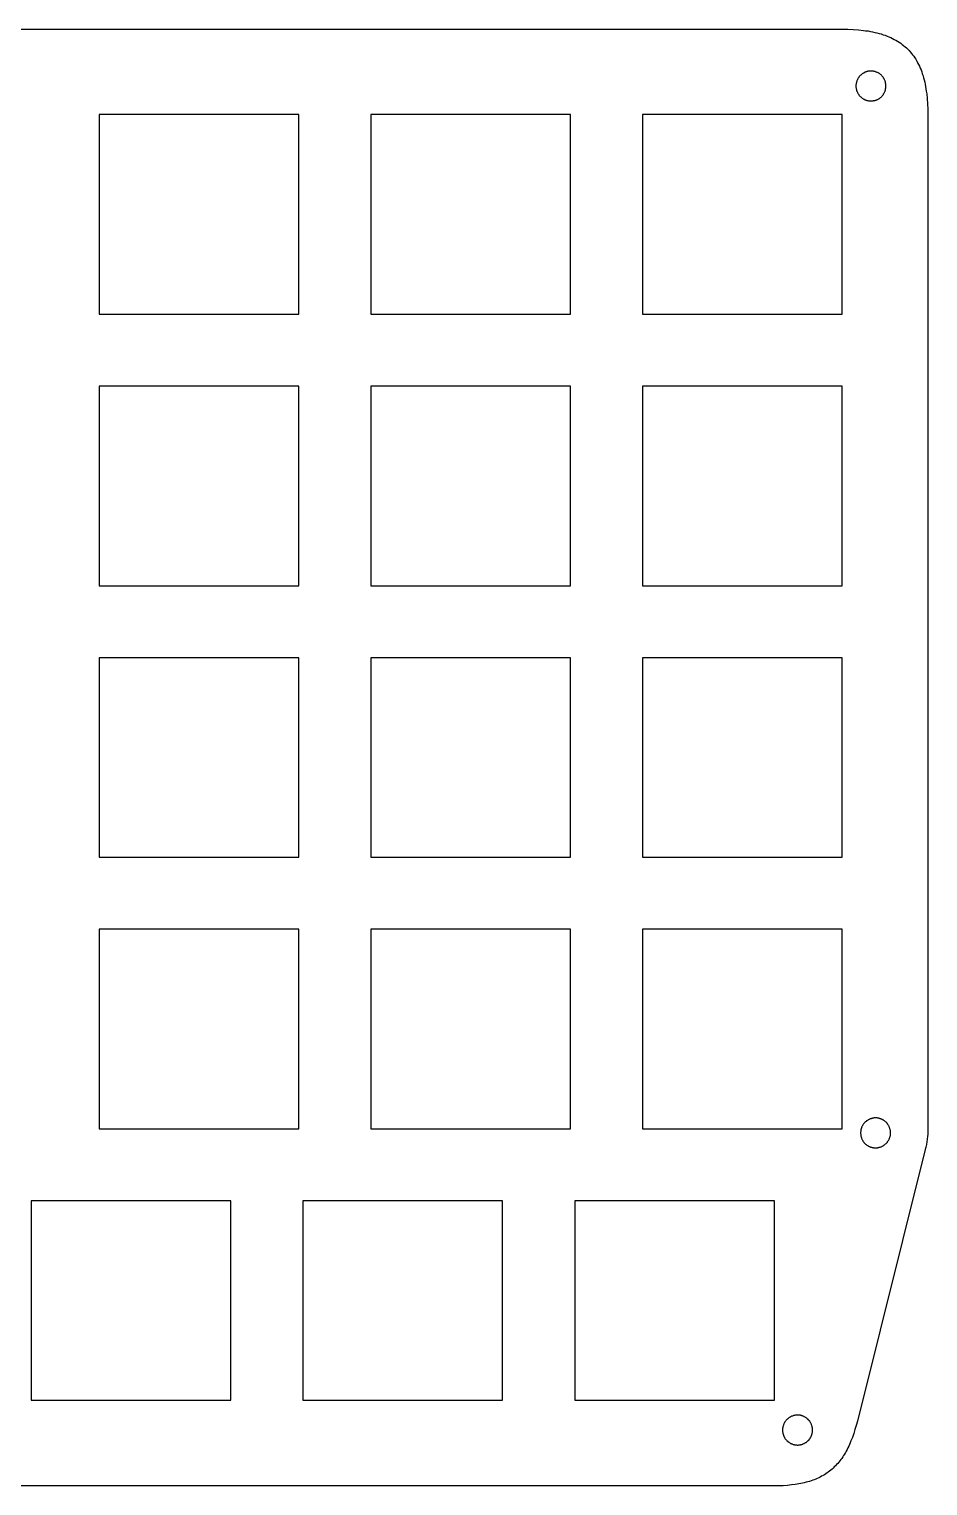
# Model space of a CAD drawing. Header units: millimetres. Extents: x 304 to 569, y -117 to -14.
# Drawn here: x 505.6 to 568.6, y -116.6 to -14.4 of the extents above; entities that cross this region are included whole.
import ezdxf

# ---------------------------------------------------------------- set-up
doc = ezdxf.new("R2010")
doc.units = ezdxf.units.MM
doc.layers.add('big_outline', color=18, linetype='Continuous', true_color=0x000000)
doc.layers.add('plate', color=18, linetype='Continuous', true_color=0x000000)

msp = doc.modelspace()

# ---------------------------------------------------------------- linework, layer by layer
at = {"layer": 'big_outline'}
for p, q in [((310.46, -14.43), (562.58, -14.43)), ((562.58, -14.43), (562.97, -14.44)), ((562.97, -14.44), (563.35, -14.45)), ((563.35, -14.45), (563.71, -14.48)), ((563.71, -14.48), (564.06, -14.52)), ((564.06, -14.52), (564.22, -14.54)), ((564.22, -14.54), (564.39, -14.56)), ((564.39, -14.56), (564.55, -14.59)), ((564.55, -14.59), (564.71, -14.62)), ((564.71, -14.62), (564.86, -14.66)), ((564.86, -14.66), (565.01, -14.69)), ((565.01, -14.69), (565.16, -14.73)), ((565.16, -14.73), (565.31, -14.77)), ((565.31, -14.77), (565.45, -14.82)), ((565.45, -14.82), (565.59, -14.86)), ((565.59, -14.86), (565.72, -14.92)), ((565.72, -14.92), (565.85, -14.97)), ((565.85, -14.97), (565.98, -15.03)), ((565.98, -15.03), (566.1, -15.08)), ((566.1, -15.08), (566.22, -15.15)), ((566.22, -15.15), (566.34, -15.21)), ((566.34, -15.21), (566.46, -15.28)), ((566.46, -15.28), (566.57, -15.35)), ((566.57, -15.35), (566.68, -15.42)), ((566.68, -15.42), (566.78, -15.5)), ((566.78, -15.5), (566.88, -15.58)), ((566.88, -15.58), (566.98, -15.67)), ((566.98, -15.67), (567.08, -15.75)), ((567.08, -15.75), (567.17, -15.84)), ((567.17, -15.84), (567.26, -15.93)), ((567.26, -15.93), (567.35, -16.03)), ((567.35, -16.03), (567.43, -16.13)), ((567.43, -16.13), (567.51, -16.23)), ((567.51, -16.23), (567.59, -16.33)), ((567.59, -16.33), (567.66, -16.44)), ((567.66, -16.44), (567.73, -16.55)), ((567.73, -16.55), (567.8, -16.67)), ((567.8, -16.67), (567.86, -16.79)), ((567.86, -16.79), (567.93, -16.91)), ((567.93, -16.91), (567.99, -17.03)), ((567.99, -17.03), (568.04, -17.16)), ((568.04, -17.16), (568.1, -17.29)), ((568.1, -17.29), (568.15, -17.43)), ((568.15, -17.43), (568.19, -17.56)), ((568.19, -17.56), (568.24, -17.7)), ((568.24, -17.7), (568.28, -17.85)), ((568.28, -17.85), (568.32, -18)), ((568.32, -18), (568.36, -18.15)), ((568.36, -18.15), (568.39, -18.3)), ((568.39, -18.3), (568.42, -18.46)), ((568.42, -18.46), (568.45, -18.62)), ((568.45, -18.62), (568.47, -18.79)), ((568.47, -18.79), (568.5, -18.96)), ((568.5, -18.96), (568.53, -19.3)), ((568.53, -19.3), (568.56, -19.67)), ((568.56, -19.67), (568.57, -20.04)), ((568.57, -20.04), (568.58, -20.43)), ((568.58, -20.43), (568.58, -91.58)), ((568.57, -91.95), (568.55, -92.13)), ((568.58, -91.76), (568.57, -91.95)), ((568.58, -91.58), (568.58, -91.76)), ((568.44, -92.86), (568.4, -93.04)), ((568.48, -92.68), (568.44, -92.86)), ((568.51, -92.5), (568.48, -92.68)), ((568.53, -92.31), (568.51, -92.5)), ((568.55, -92.13), (568.53, -92.31)), ((568.4, -93.04), (563.64, -112.09)), ((563.56, -112.39), (563.47, -112.68)), ((563.64, -112.09), (563.56, -112.39)), ((563.29, -113.23), (563.19, -113.48)), ((563.38, -112.96), (563.29, -113.23)), ((563.47, -112.68), (563.38, -112.96)), ((562.74, -114.4), (562.67, -114.5)), ((562.8, -114.29), (562.74, -114.4)), ((562.86, -114.19), (562.8, -114.29)), ((562.92, -114.07), (562.86, -114.19)), ((562.97, -113.96), (562.92, -114.07)), ((563.03, -113.85), (562.97, -113.96)), ((563.09, -113.73), (563.03, -113.85)), ((563.14, -113.61), (563.09, -113.73)), ((563.19, -113.48), (563.14, -113.61)), ((561.86, -115.45), (561.78, -115.52)), ((561.94, -115.38), (561.86, -115.45)), ((562.02, -115.3), (561.94, -115.38)), ((562.1, -115.22), (562.02, -115.3)), ((562.18, -115.14), (562.1, -115.22)), ((562.26, -115.06), (562.18, -115.14)), ((562.33, -114.97), (562.26, -115.06)), ((562.4, -114.88), (562.33, -114.97)), ((562.47, -114.79), (562.4, -114.88)), ((562.54, -114.7), (562.47, -114.79)), ((562.61, -114.6), (562.54, -114.7)), ((562.67, -114.5), (562.61, -114.6)), ((559.54, -116.49), (559.41, -116.52)), ((559.67, -116.47), (559.54, -116.49)), ((559.8, -116.44), (559.67, -116.47)), ((559.92, -116.41), (559.8, -116.44)), ((560.04, -116.38), (559.92, -116.41)), ((560.16, -116.35), (560.04, -116.38)), ((560.28, -116.32), (560.16, -116.35)), ((560.39, -116.28), (560.28, -116.32)), ((560.51, -116.24), (560.39, -116.28)), ((560.62, -116.2), (560.51, -116.24)), ((560.72, -116.15), (560.62, -116.2)), ((560.83, -116.11), (560.72, -116.15)), ((560.93, -116.06), (560.83, -116.11)), ((561.03, -116.01), (560.93, -116.06)), ((561.13, -115.96), (561.03, -116.01)), ((561.23, -115.9), (561.13, -115.96)), ((561.33, -115.85), (561.23, -115.9)), ((561.42, -115.79), (561.33, -115.85)), ((561.51, -115.72), (561.42, -115.79)), ((561.6, -115.66), (561.51, -115.72)), ((561.69, -115.59), (561.6, -115.66)), ((561.78, -115.52), (561.69, -115.59)), ((557.82, -116.63), (315.22, -116.63)), ((558.13, -116.63), (557.82, -116.63)), ((558.43, -116.62), (558.13, -116.63)), ((558.73, -116.6), (558.43, -116.62)), ((559.01, -116.57), (558.73, -116.6)), ((559.28, -116.54), (559.01, -116.57)), ((559.41, -116.52), (559.28, -116.54))]:
    msp.add_line(p, q, dxfattribs=at)
at = {"layer": 'plate'}
for p, q in [((564.53, -17.37), (564.49, -17.38)), ((564.56, -17.37), (564.53, -17.37)), ((564.6, -17.37), (564.56, -17.37)), ((564.64, -17.37), (564.6, -17.37)), ((564.67, -17.37), (564.64, -17.37)), ((563.55, -18.29), (563.54, -18.33)), ((563.54, -18.33), (563.54, -18.37)), ((563.54, -18.37), (563.54, -18.4)), ((563.56, -18.22), (563.55, -18.26)), ((563.55, -18.26), (563.55, -18.29)), ((563.57, -18.19), (563.56, -18.22)), ((563.58, -18.12), (563.57, -18.15)), ((563.57, -18.15), (563.57, -18.19)), ((563.6, -18.08), (563.58, -18.12)), ((563.61, -18.05), (563.6, -18.08)), ((563.62, -18.01), (563.61, -18.05)), ((563.64, -17.98), (563.62, -18.01)), ((563.65, -17.95), (563.64, -17.98)), ((563.67, -17.92), (563.65, -17.95)), ((563.69, -17.88), (563.67, -17.92)), ((563.71, -17.85), (563.69, -17.88)), ((563.73, -17.82), (563.71, -17.85)), ((563.75, -17.79), (563.73, -17.82)), ((563.77, -17.76), (563.75, -17.79)), ((563.79, -17.74), (563.77, -17.76)), ((563.82, -17.71), (563.79, -17.74)), ((563.84, -17.68), (563.82, -17.71)), ((563.87, -17.66), (563.84, -17.68)), ((563.9, -17.63), (563.87, -17.66)), ((563.92, -17.61), (563.9, -17.63)), ((563.95, -17.59), (563.92, -17.61)), ((563.98, -17.56), (563.95, -17.59)), ((564.01, -17.54), (563.98, -17.56)), ((564.04, -17.52), (564.01, -17.54)), ((564.08, -17.51), (564.04, -17.52)), ((564.11, -17.49), (564.08, -17.51)), ((564.14, -17.47), (564.11, -17.49)), ((564.17, -17.46), (564.14, -17.47)), ((564.21, -17.44), (564.17, -17.46)), ((564.24, -17.43), (564.21, -17.44)), ((564.28, -17.42), (564.24, -17.43)), ((564.31, -17.41), (564.28, -17.42)), ((564.35, -17.4), (564.31, -17.41)), ((564.38, -17.39), (564.35, -17.4)), ((564.42, -17.39), (564.38, -17.39)), ((564.45, -17.38), (564.42, -17.39)), ((564.49, -17.38), (564.45, -17.38)), ((564.71, -17.38), (564.67, -17.37)), ((564.74, -17.38), (564.71, -17.38)), ((564.78, -17.39), (564.74, -17.38)), ((564.82, -17.4), (564.78, -17.39)), ((564.85, -17.4), (564.82, -17.4)), ((564.89, -17.41), (564.85, -17.4)), ((564.92, -17.43), (564.89, -17.41)), ((564.96, -17.44), (564.92, -17.43)), ((564.99, -17.45), (564.96, -17.44)), ((565.02, -17.47), (564.99, -17.45)), ((565.06, -17.48), (565.02, -17.47)), ((565.09, -17.5), (565.06, -17.48)), ((565.12, -17.52), (565.09, -17.5)), ((565.15, -17.53), (565.12, -17.52)), ((565.18, -17.55), (565.15, -17.53)), ((565.21, -17.58), (565.18, -17.55)), ((565.24, -17.6), (565.21, -17.58)), ((565.27, -17.62), (565.24, -17.6)), ((565.3, -17.64), (565.27, -17.62)), ((565.32, -17.67), (565.3, -17.64)), ((565.35, -17.7), (565.32, -17.67)), ((565.37, -17.72), (565.35, -17.7)), ((565.4, -17.75), (565.37, -17.72)), ((565.42, -17.78), (565.4, -17.75)), ((565.44, -17.81), (565.42, -17.78)), ((565.46, -17.84), (565.44, -17.81)), ((565.48, -17.87), (565.46, -17.84)), ((565.5, -17.9), (565.48, -17.87)), ((565.52, -17.93), (565.5, -17.9)), ((565.53, -17.96), (565.52, -17.93)), ((565.55, -18), (565.53, -17.96)), ((565.56, -18.03), (565.55, -18)), ((565.58, -18.06), (565.56, -18.03)), ((565.59, -18.1), (565.58, -18.06)), ((565.6, -18.13), (565.59, -18.1)), ((565.61, -18.17), (565.6, -18.13)), ((565.62, -18.2), (565.61, -18.17)), ((565.62, -18.24), (565.62, -18.2)), ((565.63, -18.28), (565.62, -18.24)), ((565.63, -18.31), (565.63, -18.28)), ((565.64, -18.35), (565.63, -18.31)), ((565.64, -18.39), (565.64, -18.35)), ((565.64, -18.42), (565.64, -18.39)), ((563.54, -18.4), (563.54, -18.44)), ((563.54, -18.44), (563.54, -18.48)), ((563.54, -18.48), (563.54, -18.51)), ((563.54, -18.51), (563.55, -18.55)), ((563.55, -18.55), (563.55, -18.59)), ((563.55, -18.59), (563.56, -18.62)), ((563.56, -18.62), (563.57, -18.66)), ((563.57, -18.66), (563.57, -18.69)), ((563.57, -18.69), (563.58, -18.73)), ((563.58, -18.73), (563.6, -18.76)), ((563.6, -18.76), (563.61, -18.8)), ((563.61, -18.8), (563.62, -18.83)), ((563.62, -18.83), (563.64, -18.86)), ((563.64, -18.86), (563.65, -18.9)), ((563.65, -18.9), (563.67, -18.93)), ((563.67, -18.93), (563.69, -18.96)), ((563.69, -18.96), (563.71, -18.99)), ((563.71, -18.99), (563.73, -19.02)), ((563.73, -19.02), (563.75, -19.05)), ((563.75, -19.05), (563.77, -19.08)), ((563.77, -19.08), (563.79, -19.11)), ((563.79, -19.11), (563.82, -19.13)), ((563.82, -19.13), (563.84, -19.16)), ((563.84, -19.16), (563.87, -19.19)), ((563.87, -19.19), (563.9, -19.21)), ((563.9, -19.21), (563.92, -19.23)), ((563.92, -19.23), (563.95, -19.26)), ((563.95, -19.26), (563.98, -19.28)), ((563.98, -19.28), (564.01, -19.3)), ((564.01, -19.3), (564.04, -19.32)), ((564.04, -19.32), (564.08, -19.34)), ((564.08, -19.34), (564.11, -19.35)), ((564.11, -19.35), (564.14, -19.37)), ((564.14, -19.37), (564.17, -19.39)), ((564.17, -19.39), (564.21, -19.4)), ((564.21, -19.4), (564.24, -19.41)), ((564.24, -19.41), (564.28, -19.42)), ((564.92, -19.42), (564.96, -19.41)), ((564.96, -19.41), (564.99, -19.39)), ((564.99, -19.39), (565.02, -19.38)), ((565.02, -19.38), (565.06, -19.36)), ((565.06, -19.36), (565.09, -19.35)), ((565.09, -19.35), (565.12, -19.33)), ((565.12, -19.33), (565.15, -19.31)), ((565.15, -19.31), (565.18, -19.29)), ((565.18, -19.29), (565.21, -19.27)), ((565.21, -19.27), (565.24, -19.25)), ((565.24, -19.25), (565.27, -19.22)), ((565.27, -19.22), (565.3, -19.2)), ((565.3, -19.2), (565.32, -19.17)), ((565.32, -19.17), (565.35, -19.15)), ((565.35, -19.15), (565.37, -19.12)), ((565.37, -19.12), (565.4, -19.09)), ((565.4, -19.09), (565.42, -19.07)), ((565.42, -19.07), (565.44, -19.04)), ((565.44, -19.04), (565.46, -19.01)), ((565.46, -19.01), (565.48, -18.98)), ((565.48, -18.98), (565.5, -18.94)), ((565.5, -18.94), (565.52, -18.91)), ((565.52, -18.91), (565.53, -18.88)), ((565.53, -18.88), (565.55, -18.85)), ((565.55, -18.85), (565.56, -18.81)), ((565.56, -18.81), (565.58, -18.78)), ((565.58, -18.78), (565.59, -18.74)), ((565.59, -18.74), (565.6, -18.71)), ((565.6, -18.71), (565.61, -18.67)), ((565.61, -18.67), (565.62, -18.64)), ((565.62, -18.6), (565.63, -18.57)), ((565.62, -18.64), (565.62, -18.6)), ((565.63, -18.53), (565.64, -18.49)), ((565.63, -18.57), (565.63, -18.53)), ((565.64, -18.46), (565.64, -18.42)), ((565.64, -18.49), (565.64, -18.46)), ((524.48, -20.43), (510.48, -20.43)), ((510.48, -20.43), (510.48, -34.43)), ((524.48, -34.43), (524.48, -20.43)), ((543.53, -20.43), (529.53, -20.43)), ((529.53, -20.43), (529.53, -34.43)), ((543.53, -34.43), (543.53, -20.43)), ((562.58, -20.43), (548.58, -20.43)), ((548.58, -20.43), (548.58, -34.43)), ((562.58, -34.43), (562.58, -20.43)), ((564.28, -19.42), (564.31, -19.43)), ((564.31, -19.43), (564.35, -19.44)), ((564.35, -19.44), (564.38, -19.45)), ((564.38, -19.45), (564.42, -19.46)), ((564.42, -19.46), (564.45, -19.46)), ((564.45, -19.46), (564.49, -19.47)), ((564.49, -19.47), (564.53, -19.47)), ((564.53, -19.47), (564.56, -19.47)), ((564.56, -19.47), (564.6, -19.47)), ((564.6, -19.47), (564.64, -19.47)), ((564.64, -19.47), (564.67, -19.47)), ((564.67, -19.47), (564.71, -19.46)), ((564.71, -19.46), (564.74, -19.46)), ((564.74, -19.46), (564.78, -19.45)), ((564.78, -19.45), (564.82, -19.45)), ((564.82, -19.45), (564.85, -19.44)), ((564.85, -19.44), (564.89, -19.43)), ((564.89, -19.43), (564.92, -19.42)), ((510.48, -34.43), (524.48, -34.43)), ((529.53, -34.43), (543.53, -34.43)), ((548.58, -34.43), (562.58, -34.43)), ((524.48, -39.48), (510.48, -39.48)), ((510.48, -39.48), (510.48, -53.48)), ((524.48, -53.48), (524.48, -39.48)), ((543.53, -39.48), (529.53, -39.48)), ((529.53, -39.48), (529.53, -53.48)), ((543.53, -53.48), (543.53, -39.48)), ((562.58, -39.48), (548.58, -39.48)), ((548.58, -39.48), (548.58, -53.48)), ((562.58, -53.48), (562.58, -39.48)), ((510.48, -53.48), (524.48, -53.48)), ((529.53, -53.48), (543.53, -53.48)), ((548.58, -53.48), (562.58, -53.48)), ((524.48, -58.53), (510.48, -58.53)), ((510.48, -58.53), (510.48, -72.53)), ((524.48, -72.53), (524.48, -58.53)), ((543.53, -58.53), (529.53, -58.53)), ((529.53, -58.53), (529.53, -72.53)), ((543.53, -72.53), (543.53, -58.53)), ((562.58, -58.53), (548.58, -58.53)), ((548.58, -58.53), (548.58, -72.53)), ((562.58, -72.53), (562.58, -58.53)), ((510.48, -72.53), (524.48, -72.53)), ((529.53, -72.53), (543.53, -72.53)), ((548.58, -72.53), (562.58, -72.53)), ((524.48, -77.58), (510.48, -77.58)), ((510.48, -77.58), (510.48, -91.58)), ((524.48, -91.58), (524.48, -77.58)), ((543.53, -77.58), (529.53, -77.58)), ((529.53, -77.58), (529.53, -91.58)), ((543.53, -91.58), (543.53, -77.58)), ((562.58, -77.58), (548.58, -77.58)), ((548.58, -77.58), (548.58, -91.58)), ((562.58, -91.58), (562.58, -77.58)), ((564.4, -90.95), (564.37, -90.97)), ((564.43, -90.94), (564.4, -90.95)), ((564.46, -90.92), (564.43, -90.94)), ((564.5, -90.9), (564.46, -90.92)), ((564.53, -90.89), (564.5, -90.9)), ((564.56, -90.88), (564.53, -90.89)), ((564.6, -90.87), (564.56, -90.88)), ((564.63, -90.86), (564.6, -90.87)), ((564.67, -90.85), (564.63, -90.86)), ((564.7, -90.84), (564.67, -90.85)), ((564.74, -90.83), (564.7, -90.84)), ((564.78, -90.83), (564.74, -90.83)), ((564.81, -90.82), (564.78, -90.83)), ((564.85, -90.82), (564.81, -90.82)), ((564.88, -90.82), (564.85, -90.82)), ((564.92, -90.82), (564.88, -90.82)), ((564.96, -90.82), (564.92, -90.82)), ((564.99, -90.82), (564.96, -90.82)), ((565.03, -90.82), (564.99, -90.82)), ((565.07, -90.83), (565.03, -90.82)), ((565.1, -90.84), (565.07, -90.83)), ((565.14, -90.84), (565.1, -90.84)), ((565.17, -90.85), (565.14, -90.84)), ((565.21, -90.86), (565.17, -90.85)), ((565.24, -90.87), (565.21, -90.86)), ((565.28, -90.88), (565.24, -90.87)), ((565.31, -90.9), (565.28, -90.88)), ((565.35, -90.91), (565.31, -90.9)), ((565.38, -90.93), (565.35, -90.91)), ((565.41, -90.94), (565.38, -90.93)), ((565.44, -90.96), (565.41, -90.94)), ((510.48, -91.58), (524.48, -91.58)), ((529.53, -91.58), (543.53, -91.58)), ((548.58, -91.58), (562.58, -91.58)), ((563.87, -91.78), (563.86, -91.81)), ((563.86, -91.81), (563.86, -91.85)), ((563.86, -91.85), (563.86, -91.89)), ((563.86, -91.89), (563.86, -91.92)), ((563.86, -91.92), (563.87, -91.96)), ((563.88, -91.7), (563.87, -91.74)), ((563.87, -91.74), (563.87, -91.78)), ((563.87, -91.96), (563.87, -92)), ((563.89, -91.63), (563.88, -91.67)), ((563.88, -91.67), (563.88, -91.7)), ((563.9, -91.6), (563.89, -91.63)), ((563.91, -91.56), (563.9, -91.6)), ((563.92, -91.53), (563.91, -91.56)), ((563.93, -91.49), (563.92, -91.53)), ((563.94, -91.46), (563.93, -91.49)), ((563.96, -91.43), (563.94, -91.46)), ((563.98, -91.39), (563.96, -91.43)), ((563.99, -91.36), (563.98, -91.39)), ((564.01, -91.33), (563.99, -91.36)), ((564.03, -91.3), (564.01, -91.33)), ((564.05, -91.27), (564.03, -91.3)), ((564.07, -91.24), (564.05, -91.27)), ((564.09, -91.21), (564.07, -91.24)), ((564.12, -91.18), (564.09, -91.21)), ((564.14, -91.15), (564.12, -91.18)), ((564.17, -91.13), (564.14, -91.15)), ((564.19, -91.1), (564.17, -91.13)), ((564.22, -91.08), (564.19, -91.1)), ((564.25, -91.06), (564.22, -91.08)), ((564.28, -91.03), (564.25, -91.06)), ((564.31, -91.01), (564.28, -91.03)), ((564.34, -90.99), (564.31, -91.01)), ((564.37, -90.97), (564.34, -90.99)), ((565.47, -90.98), (565.44, -90.96)), ((565.5, -91), (565.47, -90.98)), ((565.53, -91.02), (565.5, -91)), ((565.56, -91.04), (565.53, -91.02)), ((565.59, -91.07), (565.56, -91.04)), ((565.62, -91.09), (565.59, -91.07)), ((565.65, -91.12), (565.62, -91.09)), ((565.67, -91.14), (565.65, -91.12)), ((565.7, -91.17), (565.67, -91.14)), ((565.72, -91.2), (565.7, -91.17)), ((565.74, -91.22), (565.72, -91.2)), ((565.76, -91.25), (565.74, -91.22)), ((565.78, -91.28), (565.76, -91.25)), ((565.8, -91.31), (565.78, -91.28)), ((565.82, -91.35), (565.8, -91.31)), ((565.84, -91.38), (565.82, -91.35)), ((565.86, -91.41), (565.84, -91.38)), ((565.87, -91.44), (565.86, -91.41)), ((565.89, -91.48), (565.87, -91.44)), ((565.9, -91.51), (565.89, -91.48)), ((565.91, -91.55), (565.9, -91.51)), ((565.92, -91.58), (565.91, -91.55)), ((565.93, -91.62), (565.92, -91.58)), ((565.94, -91.65), (565.93, -91.62)), ((565.95, -91.69), (565.94, -91.65)), ((565.95, -91.72), (565.95, -91.69)), ((565.96, -91.76), (565.95, -91.72)), ((565.95, -92.01), (565.96, -91.98)), ((565.96, -91.8), (565.96, -91.76)), ((565.96, -91.83), (565.96, -91.8)), ((565.96, -91.87), (565.96, -91.83)), ((565.96, -91.9), (565.96, -91.87)), ((565.96, -91.94), (565.96, -91.9)), ((565.96, -91.98), (565.96, -91.94)), ((563.87, -92), (563.88, -92.03)), ((563.88, -92.03), (563.88, -92.07)), ((563.88, -92.07), (563.89, -92.1)), ((563.89, -92.1), (563.9, -92.14)), ((563.9, -92.14), (563.91, -92.17)), ((563.91, -92.17), (563.92, -92.21)), ((563.92, -92.21), (563.93, -92.24)), ((563.93, -92.24), (563.94, -92.28)), ((563.94, -92.28), (563.96, -92.31)), ((563.96, -92.31), (563.98, -92.34)), ((563.98, -92.34), (563.99, -92.37)), ((563.99, -92.37), (564.01, -92.41)), ((564.01, -92.41), (564.03, -92.44)), ((564.03, -92.44), (564.05, -92.47)), ((564.05, -92.47), (564.07, -92.5)), ((564.07, -92.5), (564.09, -92.53)), ((564.09, -92.53), (564.12, -92.55)), ((564.12, -92.55), (564.14, -92.58)), ((564.14, -92.58), (564.17, -92.61)), ((564.17, -92.61), (564.19, -92.63)), ((564.19, -92.63), (564.22, -92.66)), ((564.22, -92.66), (564.25, -92.68)), ((564.25, -92.68), (564.28, -92.7)), ((564.28, -92.7), (564.31, -92.72)), ((564.31, -92.72), (564.34, -92.75)), ((564.34, -92.75), (564.37, -92.76)), ((564.37, -92.76), (564.4, -92.78)), ((564.4, -92.78), (564.43, -92.8)), ((564.43, -92.8), (564.46, -92.82)), ((564.46, -92.82), (564.5, -92.83)), ((564.5, -92.83), (564.53, -92.85)), ((564.53, -92.85), (564.56, -92.86)), ((564.56, -92.86), (564.6, -92.87)), ((564.6, -92.87), (564.63, -92.88)), ((564.63, -92.88), (564.67, -92.89)), ((564.67, -92.89), (564.7, -92.9)), ((564.7, -92.9), (564.74, -92.9)), ((564.74, -92.9), (564.78, -92.91)), ((564.78, -92.91), (564.81, -92.91)), ((564.81, -92.91), (564.85, -92.92)), ((564.85, -92.92), (564.88, -92.92)), ((564.88, -92.92), (564.92, -92.92)), ((564.92, -92.92), (564.96, -92.92)), ((564.96, -92.92), (564.99, -92.91)), ((564.99, -92.91), (565.03, -92.91)), ((565.03, -92.91), (565.07, -92.91)), ((565.07, -92.91), (565.1, -92.9)), ((565.1, -92.9), (565.14, -92.89)), ((565.14, -92.89), (565.17, -92.88)), ((565.17, -92.88), (565.21, -92.88)), ((565.21, -92.88), (565.24, -92.86)), ((565.24, -92.86), (565.28, -92.85)), ((565.28, -92.85), (565.31, -92.84)), ((565.31, -92.84), (565.35, -92.82)), ((565.35, -92.82), (565.38, -92.81)), ((565.38, -92.81), (565.41, -92.79)), ((565.41, -92.79), (565.44, -92.77)), ((565.44, -92.77), (565.47, -92.76)), ((565.47, -92.76), (565.5, -92.74)), ((565.5, -92.74), (565.53, -92.71)), ((565.53, -92.71), (565.56, -92.69)), ((565.56, -92.69), (565.59, -92.67)), ((565.59, -92.67), (565.62, -92.64)), ((565.62, -92.64), (565.65, -92.62)), ((565.65, -92.62), (565.67, -92.59)), ((565.67, -92.59), (565.7, -92.57)), ((565.7, -92.57), (565.72, -92.54)), ((565.72, -92.54), (565.74, -92.51)), ((565.74, -92.51), (565.76, -92.48)), ((565.76, -92.48), (565.78, -92.45)), ((565.78, -92.45), (565.8, -92.42)), ((565.8, -92.42), (565.82, -92.39)), ((565.82, -92.39), (565.84, -92.36)), ((565.84, -92.36), (565.86, -92.33)), ((565.86, -92.33), (565.87, -92.29)), ((565.87, -92.29), (565.89, -92.26)), ((565.89, -92.26), (565.9, -92.23)), ((565.9, -92.23), (565.91, -92.19)), ((565.91, -92.19), (565.92, -92.16)), ((565.92, -92.16), (565.93, -92.12)), ((565.93, -92.12), (565.94, -92.09)), ((565.94, -92.09), (565.95, -92.05)), ((565.95, -92.05), (565.95, -92.01)), ((519.72, -96.63), (505.72, -96.63)), ((505.72, -96.63), (505.72, -110.63)), ((519.72, -110.63), (519.72, -96.63)), ((538.77, -96.63), (524.77, -96.63)), ((524.77, -96.63), (524.77, -110.63)), ((538.77, -110.63), (538.77, -96.63)), ((557.82, -96.63), (543.82, -96.63)), ((543.82, -96.63), (543.82, -110.63)), ((557.82, -110.63), (557.82, -96.63)), ((505.72, -110.63), (519.72, -110.63)), ((524.77, -110.63), (538.77, -110.63)), ((543.82, -110.63), (557.82, -110.63)), ((558.44, -112.41), (558.43, -112.45)), ((558.45, -112.38), (558.44, -112.41)), ((558.46, -112.34), (558.45, -112.38)), ((558.48, -112.31), (558.46, -112.34)), ((558.49, -112.27), (558.48, -112.31)), ((558.51, -112.24), (558.49, -112.27)), ((558.53, -112.21), (558.51, -112.24)), ((558.54, -112.18), (558.53, -112.21)), ((558.56, -112.15), (558.54, -112.18)), ((558.58, -112.12), (558.56, -112.15)), ((558.6, -112.09), (558.58, -112.12)), ((558.63, -112.06), (558.6, -112.09)), ((558.65, -112.03), (558.63, -112.06)), ((558.67, -112), (558.65, -112.03)), ((558.7, -111.98), (558.67, -112)), ((558.73, -111.95), (558.7, -111.98)), ((558.75, -111.93), (558.73, -111.95)), ((558.78, -111.9), (558.75, -111.93)), ((558.81, -111.88), (558.78, -111.9)), ((558.84, -111.86), (558.81, -111.88)), ((558.87, -111.84), (558.84, -111.86)), ((558.9, -111.82), (558.87, -111.84)), ((558.93, -111.8), (558.9, -111.82)), ((558.96, -111.78), (558.93, -111.8)), ((559, -111.77), (558.96, -111.78)), ((559.03, -111.75), (559, -111.77)), ((559.06, -111.74), (559.03, -111.75)), ((559.1, -111.73), (559.06, -111.74)), ((559.13, -111.71), (559.1, -111.73)), ((559.17, -111.7), (559.13, -111.71)), ((559.2, -111.69), (559.17, -111.7)), ((559.24, -111.69), (559.2, -111.69)), ((559.27, -111.68), (559.24, -111.69)), ((559.31, -111.67), (559.27, -111.68)), ((559.35, -111.67), (559.31, -111.67)), ((559.38, -111.67), (559.35, -111.67)), ((559.42, -111.67), (559.38, -111.67)), ((559.45, -111.67), (559.42, -111.67)), ((559.49, -111.67), (559.45, -111.67)), ((559.53, -111.67), (559.49, -111.67)), ((559.56, -111.67), (559.53, -111.67)), ((559.6, -111.68), (559.56, -111.67)), ((559.64, -111.68), (559.6, -111.68)), ((559.67, -111.69), (559.64, -111.68)), ((559.71, -111.7), (559.67, -111.69)), ((559.74, -111.71), (559.71, -111.7)), ((559.78, -111.72), (559.74, -111.71)), ((559.81, -111.73), (559.78, -111.72)), ((559.84, -111.75), (559.81, -111.73)), ((559.88, -111.76), (559.84, -111.75)), ((559.91, -111.78), (559.88, -111.76)), ((559.94, -111.79), (559.91, -111.78)), ((559.98, -111.81), (559.94, -111.79)), ((560.01, -111.83), (559.98, -111.81)), ((560.04, -111.85), (560.01, -111.83)), ((560.07, -111.87), (560.04, -111.85)), ((560.1, -111.89), (560.07, -111.87)), ((560.12, -111.92), (560.1, -111.89)), ((560.15, -111.94), (560.12, -111.92)), ((560.18, -111.96), (560.15, -111.94)), ((560.2, -111.99), (560.18, -111.96)), ((560.23, -112.02), (560.2, -111.99)), ((560.25, -112.04), (560.23, -112.02)), ((560.27, -112.07), (560.25, -112.04)), ((560.3, -112.1), (560.27, -112.07)), ((560.32, -112.13), (560.3, -112.1)), ((560.34, -112.16), (560.32, -112.13)), ((560.36, -112.19), (560.34, -112.16)), ((560.37, -112.23), (560.36, -112.19)), ((560.39, -112.26), (560.37, -112.23)), ((560.41, -112.29), (560.39, -112.26)), ((560.42, -112.32), (560.41, -112.29)), ((560.43, -112.36), (560.42, -112.32)), ((560.44, -112.39), (560.43, -112.36)), ((560.45, -112.43), (560.44, -112.39)), ((558.41, -112.55), (558.4, -112.59)), ((558.4, -112.59), (558.4, -112.63)), ((558.4, -112.63), (558.4, -112.66)), ((558.4, -112.66), (558.4, -112.7)), ((558.4, -112.7), (558.4, -112.73)), ((558.4, -112.73), (558.4, -112.77)), ((558.4, -112.77), (558.4, -112.81)), ((558.4, -112.81), (558.4, -112.84)), ((558.4, -112.84), (558.41, -112.88)), ((558.42, -112.48), (558.41, -112.52)), ((558.41, -112.52), (558.41, -112.55)), ((558.41, -112.88), (558.41, -112.92)), ((558.41, -112.92), (558.42, -112.95)), ((558.43, -112.45), (558.42, -112.48)), ((558.42, -112.95), (558.43, -112.99)), ((558.43, -112.99), (558.44, -113.02)), ((558.44, -113.02), (558.45, -113.06)), ((558.45, -113.06), (558.46, -113.09)), ((558.46, -113.09), (558.48, -113.12)), ((558.48, -113.12), (558.49, -113.16)), ((558.49, -113.16), (558.51, -113.19)), ((558.51, -113.19), (558.53, -113.22)), ((558.53, -113.22), (558.54, -113.25)), ((558.54, -113.25), (558.56, -113.29)), ((558.56, -113.29), (558.58, -113.32)), ((558.58, -113.32), (558.6, -113.35)), ((558.6, -113.35), (558.63, -113.37)), ((558.63, -113.37), (558.65, -113.4)), ((558.65, -113.4), (558.67, -113.43)), ((558.67, -113.43), (558.7, -113.46)), ((560.2, -113.44), (560.23, -113.42)), ((560.23, -113.42), (560.25, -113.39)), ((560.25, -113.39), (560.27, -113.36)), ((560.27, -113.36), (560.3, -113.33)), ((560.3, -113.33), (560.32, -113.3)), ((560.32, -113.3), (560.34, -113.27)), ((560.34, -113.27), (560.36, -113.24)), ((560.36, -113.24), (560.37, -113.21)), ((560.37, -113.21), (560.39, -113.17)), ((560.39, -113.17), (560.41, -113.14)), ((560.41, -113.14), (560.42, -113.11)), ((560.42, -113.11), (560.43, -113.07)), ((560.43, -113.07), (560.44, -113.04)), ((560.44, -113.04), (560.45, -113)), ((560.46, -112.46), (560.45, -112.43)), ((560.45, -113), (560.46, -112.97)), ((560.47, -112.5), (560.46, -112.46)), ((560.46, -112.97), (560.47, -112.93)), ((560.48, -112.53), (560.47, -112.5)), ((560.47, -112.93), (560.48, -112.9)), ((560.49, -112.57), (560.48, -112.53)), ((560.48, -112.9), (560.49, -112.86)), ((560.49, -112.61), (560.49, -112.57)), ((560.49, -112.64), (560.49, -112.61)), ((560.49, -112.68), (560.49, -112.64)), ((560.5, -112.72), (560.49, -112.68)), ((560.49, -112.75), (560.5, -112.72)), ((560.49, -112.79), (560.49, -112.75)), ((560.49, -112.83), (560.49, -112.79)), ((560.49, -112.86), (560.49, -112.83)), ((558.7, -113.46), (558.73, -113.48)), ((558.73, -113.48), (558.75, -113.51)), ((558.75, -113.51), (558.78, -113.53)), ((558.78, -113.53), (558.81, -113.55)), ((558.81, -113.55), (558.84, -113.57)), ((558.84, -113.57), (558.87, -113.59)), ((558.87, -113.59), (558.9, -113.61)), ((558.9, -113.61), (558.93, -113.63)), ((558.93, -113.63), (558.96, -113.65)), ((558.96, -113.65), (559, -113.66)), ((559, -113.66), (559.03, -113.68)), ((559.03, -113.68), (559.06, -113.69)), ((559.06, -113.69), (559.1, -113.71)), ((559.1, -113.71), (559.13, -113.72)), ((559.13, -113.72), (559.17, -113.73)), ((559.17, -113.73), (559.2, -113.74)), ((559.2, -113.74), (559.24, -113.75)), ((559.24, -113.75), (559.27, -113.75)), ((559.27, -113.75), (559.31, -113.76)), ((559.31, -113.76), (559.35, -113.76)), ((559.35, -113.76), (559.38, -113.76)), ((559.38, -113.76), (559.42, -113.77)), ((559.42, -113.77), (559.45, -113.77)), ((559.45, -113.77), (559.49, -113.77)), ((559.49, -113.77), (559.53, -113.76)), ((559.53, -113.76), (559.56, -113.76)), ((559.56, -113.76), (559.6, -113.75)), ((559.6, -113.75), (559.64, -113.75)), ((559.64, -113.75), (559.67, -113.74)), ((559.67, -113.74), (559.71, -113.73)), ((559.71, -113.73), (559.74, -113.72)), ((559.74, -113.72), (559.78, -113.71)), ((559.78, -113.71), (559.81, -113.7)), ((559.81, -113.7), (559.84, -113.69)), ((559.84, -113.69), (559.88, -113.67)), ((559.88, -113.67), (559.91, -113.66)), ((559.91, -113.66), (559.94, -113.64)), ((559.94, -113.64), (559.98, -113.62)), ((559.98, -113.62), (560.01, -113.6)), ((560.01, -113.6), (560.04, -113.58)), ((560.04, -113.58), (560.07, -113.56)), ((560.07, -113.56), (560.1, -113.54)), ((560.1, -113.54), (560.12, -113.52)), ((560.12, -113.52), (560.15, -113.49)), ((560.15, -113.49), (560.18, -113.47)), ((560.18, -113.47), (560.2, -113.44))]:
    msp.add_line(p, q, dxfattribs=at)

doc.saveas('drawing.dxf')
